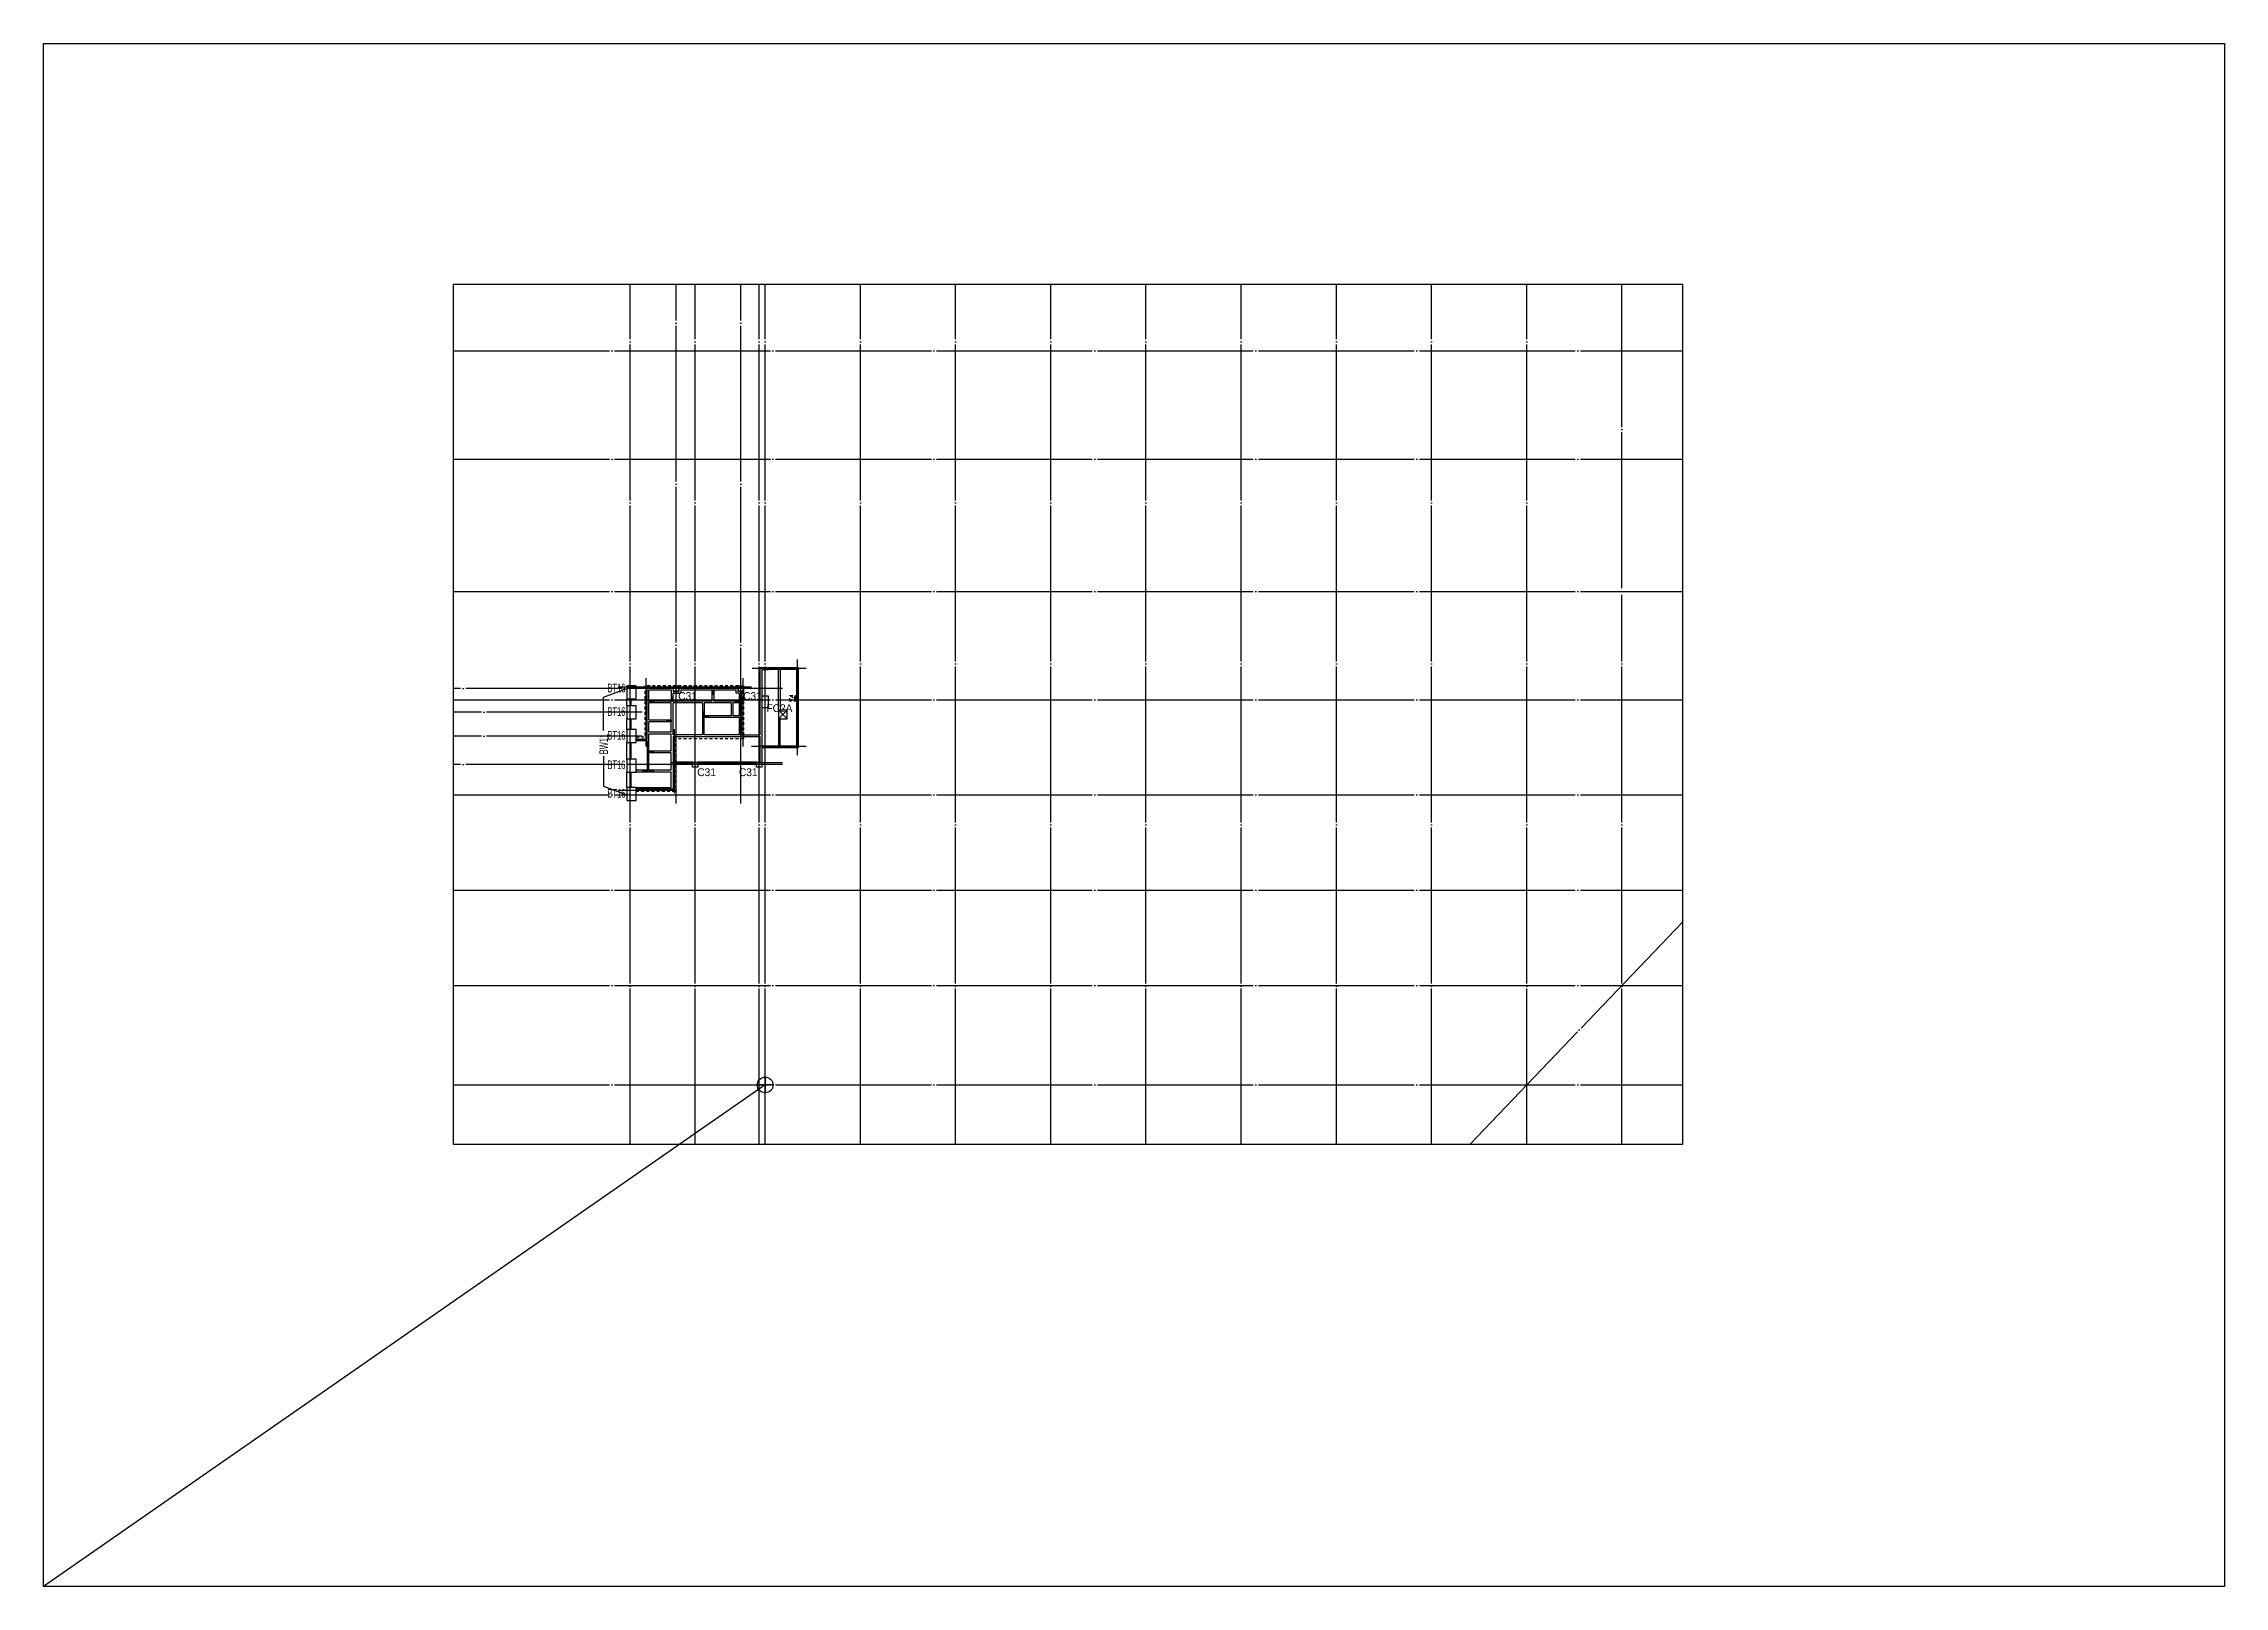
# Model space of a CAD drawing. Header units: millimetres. Extents: x -47382 to 204618, y -51045 to 127155.
import ezdxf
from ezdxf.enums import TextEntityAlignment as Align

# ---------------------------------------------------------------- set-up
doc = ezdxf.new("R2010")
doc.units = ezdxf.units.MM
doc.header["$LTSCALE"] = 300
doc.header["$MEASUREMENT"] = 0
for name, pattern in [('CEN', [62, 60, -1, 0, -1]), ('HID', [2, 1.1, -0.9]), ('HIDDEN2', [0.1875, 0.125, -0.0625])]:
    doc.linetypes.add(name, pattern=pattern)
doc.layers.get('0').update_dxf_attribs({"linetype": 'CONTINUOUS'})
doc.layers.get('Defpoints').update_dxf_attribs({"color": 153, "linetype": 'CONTINUOUS'})
for name, color, linetype in [('A-CEN', 1, 'CEN'), ('A-ELE3', 4, 'CONTINUOUS'), ('A-ELE4', 8, 'CONTINUOUS'), ('A-HID1', 7, 'HID'), ('A-HID2', 9, 'HID'), ('A-LADDER', 6, 'CONTINUOUS'), ('A-ST-AXIS-CEN', 252, 'CEN'), ('A-ST-COL', 2, 'CONTINUOUS'), ('A-ST-CONC', 2, 'CONTINUOUS'), ('AA-STL', 6, 'CONTINUOUS'), ('ELE3', 4, 'CONTINUOUS'), ('HID', 7, 'HID'), ('OPEN2', 5, 'CONTINUOUS'), ('S_SS4', 6, 'CONTINUOUS'), ('trench', 9, 'CONTINUOUS')]:
    doc.layers.add(name, color=color, linetype=linetype)
doc.layers.add('Defpoint', color=161, linetype='CONTINUOUS', plot=False)
doc.styles.add('ksm', font='')
doc.styles.add('돋움', font='')
doc.styles.get('ksm').set_extended_font_data('Dotum')
doc.styles.get('돋움').set_extended_font_data('Dotum')

# ---------------------------------------------------------------- blocks, each defined once
blk = doc.blocks.new('A$C5FDF183A')
at = {"layer": 'Defpoints'}
for p, q in [((1809, 904, -103000), (0, 904, -103000)), ((904, 1809, -103000), (904, 0, -103000))]:
    blk.add_line(p, q, dxfattribs=at)
blk.add_circle((904, 904, -103000), 904, dxfattribs=at)
blk = doc.blocks.new('G$C73BBECC2')
at = {"layer": 'A-ST-CONC'}
for p, q in [((4750, 10200), (2150, 10200)), ((4950, 10200), (4950, 11100)), ((4950, 11100), (5850, 11100)), ((9450, 10200), (4950, 10200)), ((5850, 11500), (9450, 11500)), ((5850, 11500), (5850, 11100)), ((9450, 11500), (9450, 10200)), ((9650, 11500), (12250, 11500)), ((9650, 11500), (9650, 10200)), ((12650, 10200), (9650, 10200)), ((12250, 11100), (12250, 11500)), ((12650, 11100), (12250, 11100)), ((12850, 11300), (12450, 11300)), ((12650, 8500), (12650, 11100)), ((12850, 6300), (12850, 11300)), ((4750, 10000), (2150, 10000)), ((4750, 8000), (2150, 8000)), ((4750, 7800), (2150, 7800)), ((4750, 8000), (4750, 10000)), ((4750, 6600), (4750, 7800)), ((8350, 10000), (4950, 10000)), ((4950, 6300), (4950, 10000)), ((8350, 10000), (8350, 6300)), ((8550, 10000), (8550, 8500)), ((11650, 10000), (8550, 10000)), ((11650, 8500), (8550, 8500)), ((12650, 8300), (8550, 8300)), ((8550, 6300), (8550, 8300)), ((11650, 10000), (11650, 8500)), ((11850, 10000), (11850, 8500)), ((12650, 10000), (11850, 10000)), ((12650, 8500), (11850, 8500)), ((12650, 6300), (12650, 8300)), ((700, 5800), (1950, 5800)), ((700, 5600), (700, 5800)), ((1950, 5600), (700, 5600)), ((1950, 5600), (1950, 2200)), ((4750, 6300), (4750, 6400)), ((4750, 4400), (4750, 6300)), ((8350, 6300), (4950, 6300)), ((4950, 6100), (12850, 6100)), ((4950, 6100), (4950, 3150)), ((12650, 6300), (8550, 6300)), ((4750, 4400), (2150, 4400)), ((4750, 4200), (2150, 4200)), ((4750, 2200), (4750, 4200)), ((4950, 2950), (4950, 0)), ((1950, 2200), (700, 2200)), ((700, 2200), (700, 2000)), ((4750, 2000), (700, 2000)), ((700, 200), (4750, 200)), ((700, 200), (700, 0)), ((4950, 0), (700, 0)), ((4750, 2200), (2150, 2200)), ((4750, 200), (4750, 2000))]:
    blk.add_line(p, q, dxfattribs=at)
for points in [[(1950, 5800), (1950, 11700), (4950, 11700), (4950, 11300), (5650, 11300), (5650, 11700), (12450, 11700), (12450, 11300)], [(2150, 10200), (2150, 11500), (4750, 11500), (4750, 10200)], [(2150, 8000), (2150, 10000)], [(4750, 6600), (2150, 6600), (2150, 7800)], [(2150, 2200), (2150, 6400), (4750, 6400)]]:
    blk.add_lwpolyline(points, dxfattribs=at)
at = {"layer": 'HID', "linetype": 'HIDDEN2'}
for p, q in [((2150, 10200), (2150, 10000)), ((2150, 10200), (2650, 10000)), ((2650, 10200), (2150, 10000)), ((2650, 10200), (2650, 10000)), ((4750, 10700), (4950, 10700)), ((4750, 10200), (4950, 10700)), ((4750, 10700), (4950, 10200)), ((4750, 10200), (4950, 10200)), ((9450, 11500), (9650, 11500)), ((9450, 11000), (9650, 11500)), ((9450, 11500), (9650, 11000)), ((9450, 11000), (9650, 11000)), ((12150, 10200), (12150, 10000)), ((12150, 10200), (12650, 10000)), ((12650, 10200), (12150, 10000)), ((12650, 10200), (12650, 10000)), ((4250, 8000), (4250, 7800)), ((4250, 8000), (4750, 7800)), ((4750, 8000), (4250, 7800)), ((4750, 8000), (4750, 7800)), ((8350, 9000), (8550, 9000)), ((8350, 8500), (8550, 9000)), ((8350, 9000), (8550, 8500)), ((8350, 8500), (8550, 8500)), ((9050, 8300), (8550, 8500)), ((8550, 8300), (9050, 8500)), ((2150, 4400), (2150, 4200)), ((2150, 4400), (2650, 4200)), ((2650, 4400), (2150, 4200)), ((2650, 4400), (2650, 4200)), ((1450, 2200), (1450, 2000)), ((1450, 2200), (1950, 2000)), ((1950, 2200), (1450, 2000)), ((1950, 2200), (1950, 2000)), ((2150, 2200), (2150, 2000)), ((2150, 2200), (2650, 2000)), ((2650, 2200), (2150, 2000)), ((2650, 2200), (2650, 2000))]:
    blk.add_line(p, q, dxfattribs=at)
at = {"layer": 'HID', "linetype": 'HIDDEN2', "ltscale": 5}
for p, q in [((8550, 8300), (8550, 8500)), ((9050, 8300), (9050, 8500))]:
    blk.add_line(p, q, dxfattribs=at)
blk = doc.blocks.new('사다리')
at = {"layer": 'A-ELE3'}
for p, q in [((-10, 23), (-10, 200)), ((10, 23), (10, 200)), ((22, 11), (428, 11)), ((440, 23), (440, 200)), ((460, 23), (460, 200)), ((22, -11), (428, -11))]:
    blk.add_line(p, q, dxfattribs=at)
at = {"layer": 'A-ELE4'}
for centre in [(0, 0), (450, 0)]:
    blk.add_circle(centre, 21, dxfattribs=at)
at = {"layer": 'A-HID1'}
blk.add_line((444, 260), (456, 260), dxfattribs=at)
at = {"layer": 'A-HID2'}
for p, q in [((-6, 260), (6, 260)), ((-6, 24), (-6, 260)), ((6, 24), (6, 260)), ((444, 23), (444, 260)), ((456, 23), (456, 260))]:
    blk.add_line(p, q, dxfattribs=at)
at = {"layer": 'A-LADDER', "color": 1}
for p, q in [((0, -50), (0, 320)), ((450, -50), (450, 320)), ((500, 0), (-50, 0))]:
    blk.add_line(p, q, dxfattribs=at)
at = {"layer": 'S_SS4'}
for centre in [(0, 0), (450, 0)]:
    blk.add_circle(centre, 25, dxfattribs=at)

msp = doc.modelspace()

# ---------------------------------------------------------------- linework, layer by layer
at = {"layer": 'A-CEN'}
for p, q in [((39750, 44961), (39750, 56021)), ((22200, 53871), (22200, 45971)), ((33400, 53871), (33400, 45971)), ((34500, 55021), (40750, 55021)), ((39750, 55021), (39750, 51381)), ((19000, 52871), (34400, 52871)), ((21800, 49921), (0, 49921)), ((25500, 47971), (25500, 40571)), ((21800, 47171), (0, 47171)), ((40750, 45961), (34400, 45961)), ((38000, 44071), (25100, 44071)), ((25800, 40871), (19000, 40871))]:
    msp.add_line(p, q, dxfattribs=at)
at = {"layer": 'A-ST-AXIS-CEN'}
for p, q in [((20400, 0), (20400, 99371)), ((25700, 39371), (25700, 99371)), ((27900, 0), (27900, 99371)), ((33200, 39371), (33200, 99371)), ((35300, 0), (35300, 99371)), ((36000, 0), (36000, 99371)), ((47000, 0), (47000, 99371)), ((58000, 0), (58000, 99371)), ((69000, 0), (69000, 99371)), ((80000, 0), (80000, 99371)), ((91000, 0), (91000, 99371)), ((102000, 0), (102000, 99371)), ((113000, 0), (113000, 99371)), ((124000, 0), (124000, 99371)), ((135000, 64271), (135000, 99371)), ((0, 91671), (142000, 91671)), ((0, 79171), (142000, 79171)), ((0, 63871), (142000, 63871)), ((135000, 0), (135000, 63471)), ((38000, 52671), (0, 52671)), ((0, 51371), (142000, 51371)), ((38000, 43871), (0, 43871)), ((0, 40371), (142000, 40371)), ((0, 29371), (142000, 29371)), ((117427, 0), (142000, 25690)), ((0, 18371), (142000, 18371)), ((0, 6871), (142000, 6871))]:
    msp.add_line(p, q, dxfattribs=at)
at = {"layer": 'A-ST-COL'}
for points in [[(20000, 52971), (20000, 51471), (21100, 51471), (21100, 52971)], [(20000, 50671), (20000, 49171), (21100, 49171), (21100, 50671)], [(35600, 50471), (36400, 50471), (36400, 51771), (35600, 51771)], [(20000, 47921), (20000, 46421), (21100, 46421), (21100, 47921)], [(20000, 44521), (20000, 43021), (21100, 43021), (21100, 44521)], [(20000, 41221), (20000, 39721), (21100, 39721), (21100, 41221)]]:
    msp.add_lwpolyline(points, close=True, dxfattribs=at)
for points in [[(25400, 52971), (26000, 52971), (26000, 52371), (25400, 52371), (25400, 52971)], [(32900, 52971), (33500, 52971), (33500, 52371), (32900, 52371), (32900, 52971)], [(27600, 44171), (28200, 44171), (28200, 43571), (27600, 43571), (27600, 44171)], [(35000, 44171), (35600, 44171), (35600, 43571), (35000, 43571), (35000, 44171)]]:
    msp.add_lwpolyline(points, dxfattribs=at)
at = {"layer": 'A-ST-CONC'}
for p, q in [((35400, 55071), (35400, 47321)), ((39850, 55071), (35400, 55071)), ((35400, 55071), (35400, 47321)), ((35600, 54871), (36400, 54871)), ((35600, 54871), (35600, 46061)), ((39650, 54871), (35600, 54871)), ((39650, 46061), (39650, 54871)), ((39850, 45861), (39850, 55071)), ((20000, 50671), (20000, 51471)), ((20500, 50671), (20500, 51471)), ((20000, 47921), (20000, 49171)), ((20500, 47921), (20500, 49171)), ((35600, 48138), (35600, 46061)), ((20000, 44521), (20000, 46421)), ((20500, 44521), (20500, 46421)), ((33250, 47321), (35400, 47321)), ((33250, 47121), (35400, 47121)), ((35400, 47121), (35400, 44171)), ((35400, 47121), (35400, 44171)), ((35600, 46061), (39650, 46061)), ((35600, 45861), (39850, 45861)), ((35600, 45861), (35600, 44171)), ((20000, 41221), (20000, 43021)), ((20500, 41221), (20500, 43021)), ((27600, 44171), (25350, 44171)), ((27600, 43971), (25350, 43971)), ((35000, 44171), (28200, 44171)), ((35000, 43971), (28200, 43971))]:
    msp.add_line(p, q, dxfattribs=at)
at = {"layer": 'Defpoint'}
msp.add_line((36000, 6871), (-47382, -51045), dxfattribs=at)
for points in [[(-47382, 127155), (204618, 127155), (204618, -51045), (-47382, -51045)], [(142000, 0), (0, 0), (0, 99371), (142000, 99371)]]:
    msp.add_lwpolyline(points, close=True, dxfattribs=at)
at = {"layer": 'Defpoints'}
for points in [[(17333, 47829), (17333, 51671), (20000, 52671)], [(17333, 44864), (17333, 41371), (20000, 40371)]]:
    msp.add_lwpolyline(points, dxfattribs=at)
at = {"layer": 'ELE3'}
msp.add_lwpolyline([(37550, 49171), (38550, 49171), (38550, 50171), (37550, 50171)], close=True, dxfattribs=at)
at = {"layer": 'HID'}
for p, q in [((22100, 52971), (22100, 47071)), ((32900, 52971), (22100, 52971)), ((22300, 52771), (22300, 46871)), ((25400, 52771), (22300, 52771)), ((32900, 52771), (26000, 52771)), ((33300, 52371), (33300, 47071)), ((33500, 52371), (33500, 46871)), ((38850, 51221), (39650, 51871)), ((39650, 51221), (38850, 51871)), ((21100, 47071), (22100, 47071)), ((21100, 46871), (22300, 46871)), ((32292, 47071), (25400, 47071)), ((25400, 47071), (25400, 40971)), ((33500, 46871), (25600, 46871)), ((25600, 46871), (25600, 40771)), ((33300, 47071), (32292, 47071)), ((25400, 40971), (21100, 40971)), ((25600, 40771), (21100, 40771))]:
    msp.add_line(p, q, dxfattribs=at)
msp.add_lwpolyline([(38850, 51871), (39650, 51871), (39650, 51221), (38850, 51221)], close=True, dxfattribs=at)
at = {"layer": 'OPEN2'}
for p, q in [((37550, 49171), (38550, 50171)), ((37550, 50171), (38550, 49171))]:
    msp.add_line(p, q, dxfattribs=at)
at = {"layer": 'trench'}
for points in [[(37550, 50171), (37550, 54871), (37750, 54871), (37750, 50171)], [(37550, 49171), (37550, 46071), (37750, 46071), (37750, 49171)]]:
    msp.add_lwpolyline(points, close=True, dxfattribs=at)

# ---------------------------------------------------------------- block references
msp.add_blockref('G$C73BBECC2', (20400, 41021))
at = {"layer": 'AA-STL', "xscale": -1, "rotation": 270.0000000000001}
msp.add_blockref('사다리', (39450, 51321), dxfattribs=at)
at = {"layer": 'Defpoints'}
msp.add_blockref('A$C5FDF183A', (35096, 5967, 103000), dxfattribs=at)

# ---------------------------------------------------------------- texts
at = {"layer": 'Defpoints', "style": 'ksm', "width": 0.6}
for p in [(18809, 51918, -206000), (18809, 49202, -206000), (18809, 46452, -206000), (18809, 43052, -206000), (18809, 39752, -206000)]:
    msp.add_text('BT16', height=1000, dxfattribs=at).set_placement(p, align=Align.BOTTOM_CENTER)
at = {"layer": 'Defpoints', "linetype": 'Continuous', "style": '돋움'}
for s, p in [('C31', (27031, 51077, -103000)), ('C31', (34531, 51077, -103000)), ('FC2A', (37643, 49677, -103000)), ('C31', (29231, 42277, -103000)), ('C31', (34048, 42277, -103000))]:
    msp.add_text(s, height=900, dxfattribs=at).set_placement(p, align=Align.BOTTOM_CENTER)
at = {"layer": 'Defpoints', "style": 'ksm', "width": 0.6}
msp.add_text('BW11', height=1000, rotation=90, dxfattribs=at).set_placement((17333, 46246), align=Align.MIDDLE_CENTER)

doc.saveas('drawing.dxf')
